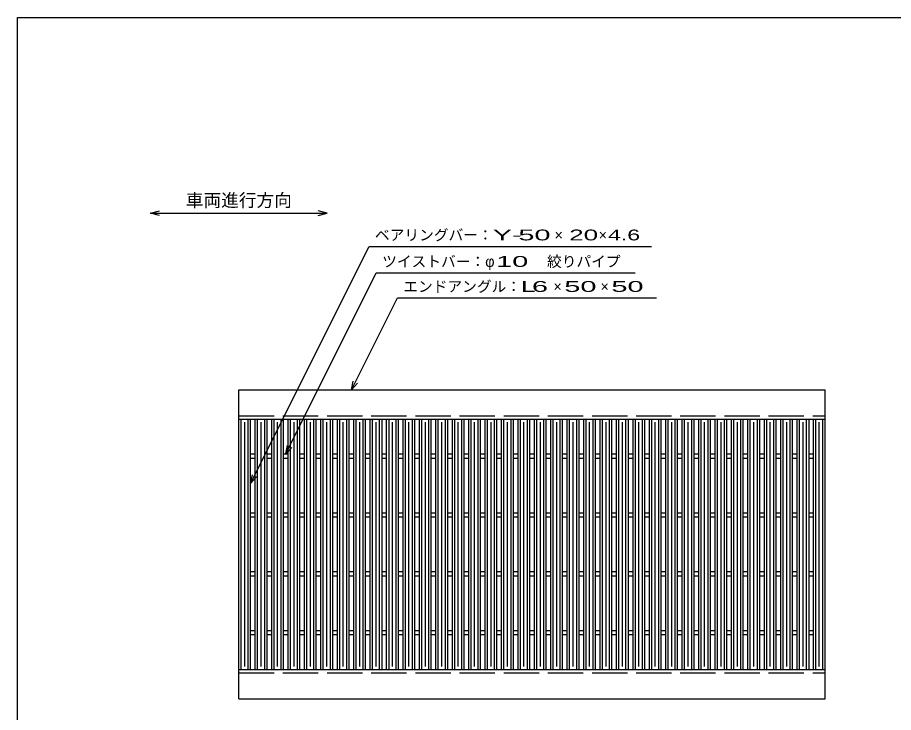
# Model space of a CAD drawing. Units: millimetres, scale not verified. Extents: x -1820 to 1736, y -1282 to 1048.
# Drawn here: x -1724 to -236, y -132 to 1048 of the extents above; entities that cross this region are included whole.
import ezdxf
from ezdxf.enums import TextEntityAlignment as Align

# ---------------------------------------------------------------- set-up
doc = ezdxf.new("R2010")
doc.units = ezdxf.units.MM
doc.header["$LTSCALE"] = 10
doc.linetypes.add('DASHED', pattern=[7.5, 6, -1.5])
for name, color, linetype, lineweight in [('0_2', 150, 'Continuous', 25), ('16', 3, 'Continuous', 25), ('22', 2, 'Continuous', 25)]:
    doc.layers.add(name, color=color, linetype=linetype, lineweight=lineweight)
doc.styles.add('ベクトル', font='')
doc.styles.get('ベクトル').set_extended_font_data('ベクトル')

msp = doc.modelspace()

# ---------------------------------------------------------------- linework, layer by layer
at = {"layer": '0_2'}
for p, q in [((-1724, -1151.5), (-1724, 1048.5)), ((-1724, 1048.5), (1736, 1048.5))]:
    msp.add_line(p, q, dxfattribs=at)
at = {"layer": '16'}
for p, q in [((-1348, 416), (-352, 416)), ((-1348, 366), (-1348, 416)), ((-352, 366), (-352, 416)), ((-1348, 366), (-352, 366)), ((-1348, -59), (-1348, 366)), ((-1348, 366), (-1328, 366)), ((-1344, -59), (-1344, 366)), ((-1338, -54), (-1338, 361)), ((-1332, -59), (-1332, 366)), ((-1328, -59), (-1328, 366)), ((-1320.1, -59), (-1320.1, 366)), ((-1320.1, 366), (-1300.1, 366)), ((-1316.1, -59), (-1316.1, 366)), ((-1310.1, -54), (-1310.1, 361)), ((-1304.1, -59), (-1304.1, 366)), ((-1300.1, -59), (-1300.1, 366)), ((-1292.2, -59), (-1292.2, 366)), ((-1292.2, 366), (-1272.2, 366)), ((-1288.2, -59), (-1288.2, 366)), ((-1282.2, -54), (-1282.2, 361)), ((-1276.2, -59), (-1276.2, 366)), ((-1272.2, -59), (-1272.2, 366)), ((-1264.3, -59), (-1264.3, 366)), ((-1264.3, 366), (-1244.3, 366)), ((-1260.3, -59), (-1260.3, 366)), ((-1254.3, -54), (-1254.3, 361)), ((-1248.3, -59), (-1248.3, 366)), ((-1244.3, -59), (-1244.3, 366)), ((-1236.4, -59), (-1236.4, 366)), ((-1236.4, 366), (-1216.4, 366)), ((-1232.4, -59), (-1232.4, 366)), ((-1226.4, -54), (-1226.4, 361)), ((-1220.4, -59), (-1220.4, 366)), ((-1216.4, -59), (-1216.4, 366)), ((-1208.5, -59), (-1208.5, 366)), ((-1208.5, 366), (-1188.5, 366)), ((-1204.5, -59), (-1204.5, 366)), ((-1198.5, -54), (-1198.5, 361)), ((-1192.5, -59), (-1192.5, 366)), ((-1188.5, -59), (-1188.5, 366)), ((-1180.6, -59), (-1180.6, 366)), ((-1180.6, 366), (-1160.6, 366)), ((-1176.6, -59), (-1176.6, 366)), ((-1170.6, -54), (-1170.6, 361)), ((-1164.6, -59), (-1164.6, 366)), ((-1160.6, -59), (-1160.6, 366)), ((-1152.7, -59), (-1152.7, 366)), ((-1152.7, 366), (-1132.7, 366)), ((-1148.7, -59), (-1148.7, 366)), ((-1142.7, -54), (-1142.7, 361)), ((-1136.7, -59), (-1136.7, 366)), ((-1132.7, -59), (-1132.7, 366)), ((-1124.8, -59), (-1124.8, 366)), ((-1124.8, 366), (-1104.8, 366)), ((-1120.8, -59), (-1120.8, 366)), ((-1114.8, -54), (-1114.8, 361)), ((-1108.8, -59), (-1108.8, 366)), ((-1104.8, -59), (-1104.8, 366)), ((-1096.9, -59), (-1096.9, 366)), ((-1096.9, 366), (-1076.9, 366)), ((-1092.9, -59), (-1092.9, 366)), ((-1086.9, -54), (-1086.9, 361)), ((-1080.9, -59), (-1080.9, 366)), ((-1076.9, -59), (-1076.9, 366)), ((-1069, -59), (-1069, 366)), ((-1069, 366), (-1049, 366)), ((-1065, -59), (-1065, 366)), ((-1059, -54), (-1059, 361)), ((-1053, -59), (-1053, 366)), ((-1049, -59), (-1049, 366)), ((-1041.1, -59), (-1041.1, 366)), ((-1041.1, 366), (-1021.1, 366)), ((-1037.1, -59), (-1037.1, 366)), ((-1031.1, -54), (-1031.1, 361)), ((-1025.1, -59), (-1025.1, 366)), ((-1021.1, -59), (-1021.1, 366)), ((-1013.2, -59), (-1013.2, 366)), ((-1013.2, 366), (-993.2, 366)), ((-1009.2, -59), (-1009.2, 366)), ((-1003.2, -54), (-1003.2, 361)), ((-997.2, -59), (-997.2, 366)), ((-993.2, -59), (-993.2, 366)), ((-985.3, -59), (-985.3, 366)), ((-985.3, 366), (-965.3, 366)), ((-981.3, -59), (-981.3, 366)), ((-975.3, -54), (-975.3, 361)), ((-969.3, -59), (-969.3, 366)), ((-965.3, -59), (-965.3, 366)), ((-957.4, -59), (-957.4, 366)), ((-957.4, 366), (-937.4, 366)), ((-953.4, -59), (-953.4, 366)), ((-947.4, -54), (-947.4, 361)), ((-941.4, -59), (-941.4, 366)), ((-937.4, -59), (-937.4, 366)), ((-929.5, -59), (-929.5, 366)), ((-929.5, 366), (-909.5, 366)), ((-925.5, -59), (-925.5, 366)), ((-919.5, -54), (-919.5, 361)), ((-913.5, -59), (-913.5, 366)), ((-909.5, -59), (-909.5, 366)), ((-901.6, -59), (-901.6, 366)), ((-901.6, 366), (-881.6, 366)), ((-897.6, -59), (-897.6, 366)), ((-891.6, -54), (-891.6, 361)), ((-885.6, -59), (-885.6, 366)), ((-881.6, -59), (-881.6, 366)), ((-873.7, -59), (-873.7, 366)), ((-873.7, 366), (-853.7, 366)), ((-869.7, -59), (-869.7, 366)), ((-863.7, -54), (-863.7, 361)), ((-857.7, -59), (-857.7, 366)), ((-853.7, -59), (-853.7, 366)), ((-845.8, -59), (-845.8, 366)), ((-845.8, 366), (-825.8, 366)), ((-841.8, -59), (-841.8, 366)), ((-835.8, -54), (-835.8, 361)), ((-829.8, -59), (-829.8, 366)), ((-825.8, -59), (-825.8, 366)), ((-817.9, -59), (-817.9, 366)), ((-817.9, 366), (-797.9, 366)), ((-813.9, -59), (-813.9, 366)), ((-807.9, -54), (-807.9, 361)), ((-801.9, -59), (-801.9, 366)), ((-797.9, -59), (-797.9, 366)), ((-790, -59), (-790, 366)), ((-790, 366), (-770, 366)), ((-786, -59), (-786, 366)), ((-780, -54), (-780, 361)), ((-774, -59), (-774, 366)), ((-770, -59), (-770, 366)), ((-762.1, -59), (-762.1, 366)), ((-762.1, 366), (-742.1, 366)), ((-758.1, -59), (-758.1, 366)), ((-752.1, -54), (-752.1, 361)), ((-746.1, -59), (-746.1, 366)), ((-742.1, -59), (-742.1, 366)), ((-734.2, -59), (-734.2, 366)), ((-734.2, 366), (-714.2, 366)), ((-730.2, -59), (-730.2, 366)), ((-724.2, -54), (-724.2, 361)), ((-718.2, -59), (-718.2, 366)), ((-714.2, -59), (-714.2, 366)), ((-706.3, -59), (-706.3, 366)), ((-706.3, 366), (-686.3, 366)), ((-702.3, -59), (-702.3, 366)), ((-696.3, -54), (-696.3, 361)), ((-690.3, -59), (-690.3, 366)), ((-686.3, -59), (-686.3, 366)), ((-678.4, -59), (-678.4, 366)), ((-678.4, 366), (-658.4, 366)), ((-674.4, -59), (-674.4, 366)), ((-668.4, -54), (-668.4, 361)), ((-662.4, -59), (-662.4, 366)), ((-658.4, -59), (-658.4, 366)), ((-650.5, -59), (-650.5, 366)), ((-650.5, 366), (-630.5, 366)), ((-646.5, -59), (-646.5, 366)), ((-640.5, -54), (-640.5, 361)), ((-634.5, -59), (-634.5, 366)), ((-630.5, -59), (-630.5, 366)), ((-622.6, -59), (-622.6, 366)), ((-622.6, 366), (-602.6, 366)), ((-618.6, -59), (-618.6, 366)), ((-612.6, -54), (-612.6, 361)), ((-606.6, -59), (-606.6, 366)), ((-602.6, -59), (-602.6, 366)), ((-594.7, -59), (-594.7, 366)), ((-594.7, 366), (-574.7, 366)), ((-590.7, -59), (-590.7, 366)), ((-584.7, -54), (-584.7, 361)), ((-578.7, -59), (-578.7, 366)), ((-574.7, -59), (-574.7, 366)), ((-566.8, -59), (-566.8, 366)), ((-566.8, 366), (-546.8, 366)), ((-562.8, -59), (-562.8, 366)), ((-556.8, -54), (-556.8, 361)), ((-550.8, -59), (-550.8, 366)), ((-546.8, -59), (-546.8, 366)), ((-538.9, -59), (-538.9, 366)), ((-538.9, 366), (-518.9, 366)), ((-534.9, -59), (-534.9, 366)), ((-528.9, -54), (-528.9, 361)), ((-522.9, -59), (-522.9, 366)), ((-518.9, -59), (-518.9, 366)), ((-511, -59), (-511, 366)), ((-511, 366), (-491, 366)), ((-507, -59), (-507, 366)), ((-501, -54), (-501, 361)), ((-495, -59), (-495, 366)), ((-491, -59), (-491, 366)), ((-483.1, -59), (-483.1, 366)), ((-483.1, 366), (-463.1, 366)), ((-479.1, -59), (-479.1, 366)), ((-473.1, -54), (-473.1, 361)), ((-467.1, -59), (-467.1, 366)), ((-463.1, -59), (-463.1, 366)), ((-455.2, -59), (-455.2, 366)), ((-455.2, 366), (-435.2, 366)), ((-451.2, -59), (-451.2, 366)), ((-445.2, -54), (-445.2, 361)), ((-439.2, -59), (-439.2, 366)), ((-435.2, -59), (-435.2, 366)), ((-427.3, -59), (-427.3, 366)), ((-427.3, 366), (-407.3, 366)), ((-423.3, -59), (-423.3, 366)), ((-417.3, -54), (-417.3, 361)), ((-411.3, -59), (-411.3, 366)), ((-407.3, -59), (-407.3, 366)), ((-399.4, -59), (-399.4, 366)), ((-399.4, 366), (-379.4, 366)), ((-395.4, -59), (-395.4, 366)), ((-389.4, -54), (-389.4, 361)), ((-383.4, -59), (-383.4, 366)), ((-379.4, -59), (-379.4, 366)), ((-372, -59), (-372, 366)), ((-372, 366), (-352, 366)), ((-368, -59), (-368, 366)), ((-362, -54), (-362, 361)), ((-356, -59), (-356, 366)), ((-352, -59), (-352, 366)), ((-1328, 307), (-1320.1, 307)), ((-1328, 300), (-1320.1, 300)), ((-1300.1, 307), (-1292.2, 307)), ((-1300.1, 300), (-1292.2, 300)), ((-1272.2, 307), (-1264.3, 307)), ((-1272.2, 300), (-1264.3, 300)), ((-1244.3, 307), (-1236.4, 307)), ((-1244.3, 300), (-1236.4, 300)), ((-1216.4, 307), (-1208.5, 307)), ((-1216.4, 300), (-1208.5, 300)), ((-1188.5, 307), (-1180.6, 307)), ((-1188.5, 300), (-1180.6, 300)), ((-1160.6, 307), (-1152.7, 307)), ((-1160.6, 300), (-1152.7, 300)), ((-1132.7, 307), (-1124.8, 307)), ((-1132.7, 300), (-1124.8, 300)), ((-1104.8, 307), (-1096.9, 307)), ((-1104.8, 300), (-1096.9, 300)), ((-1076.9, 307), (-1069, 307)), ((-1076.9, 300), (-1069, 300)), ((-1049, 307), (-1041.1, 307)), ((-1049, 300), (-1041.1, 300)), ((-1021.1, 307), (-1013.2, 307)), ((-1021.1, 300), (-1013.2, 300)), ((-993.2, 307), (-985.3, 307)), ((-993.2, 300), (-985.3, 300)), ((-965.3, 307), (-957.4, 307)), ((-965.3, 300), (-957.4, 300)), ((-937.4, 307), (-929.5, 307)), ((-937.4, 300), (-929.5, 300)), ((-909.5, 307), (-901.6, 307)), ((-909.5, 300), (-901.6, 300)), ((-881.6, 307), (-873.7, 307)), ((-881.6, 300), (-873.7, 300)), ((-853.7, 307), (-845.8, 307)), ((-853.7, 300), (-845.8, 300)), ((-825.8, 307), (-817.9, 307)), ((-825.8, 300), (-817.9, 300)), ((-797.9, 307), (-790, 307)), ((-797.9, 300), (-790, 300)), ((-770, 307), (-762.1, 307)), ((-770, 300), (-762.1, 300)), ((-742.1, 307), (-734.2, 307)), ((-742.1, 300), (-734.2, 300)), ((-714.2, 307), (-706.3, 307)), ((-714.2, 300), (-706.3, 300)), ((-686.3, 307), (-678.4, 307)), ((-686.3, 300), (-678.4, 300)), ((-658.4, 307), (-650.5, 307)), ((-658.4, 300), (-650.5, 300)), ((-630.5, 307), (-622.6, 307)), ((-630.5, 300), (-622.6, 300)), ((-602.6, 307), (-594.7, 307)), ((-602.6, 300), (-594.7, 300)), ((-574.7, 307), (-566.8, 307)), ((-574.7, 300), (-566.8, 300)), ((-546.8, 307), (-538.9, 307)), ((-546.8, 300), (-538.9, 300)), ((-518.9, 307), (-511, 307)), ((-518.9, 300), (-511, 300)), ((-491, 307), (-483.1, 307)), ((-491, 300), (-483.1, 300)), ((-463.1, 307), (-455.2, 307)), ((-463.1, 300), (-455.2, 300)), ((-435.2, 307), (-427.3, 307)), ((-435.2, 300), (-427.3, 300)), ((-407.3, 307), (-399.4, 307)), ((-407.3, 300), (-399.4, 300)), ((-379.4, 307), (-371.5, 307)), ((-379.4, 300), (-371.5, 300)), ((-1328, 207), (-1320.1, 207)), ((-1328, 200), (-1320.1, 200)), ((-1300.1, 207), (-1292.2, 207)), ((-1300.1, 200), (-1292.2, 200)), ((-1272.2, 207), (-1264.3, 207)), ((-1272.2, 200), (-1264.3, 200)), ((-1244.3, 207), (-1236.4, 207)), ((-1244.3, 200), (-1236.4, 200)), ((-1216.4, 207), (-1208.5, 207)), ((-1216.4, 200), (-1208.5, 200)), ((-1188.5, 207), (-1180.6, 207)), ((-1188.5, 200), (-1180.6, 200)), ((-1160.6, 207), (-1152.7, 207)), ((-1160.6, 200), (-1152.7, 200)), ((-1132.7, 207), (-1124.8, 207)), ((-1132.7, 200), (-1124.8, 200)), ((-1104.8, 207), (-1096.9, 207)), ((-1104.8, 200), (-1096.9, 200)), ((-1076.9, 207), (-1069, 207)), ((-1076.9, 200), (-1069, 200)), ((-1049, 207), (-1041.1, 207)), ((-1049, 200), (-1041.1, 200)), ((-1021.1, 207), (-1013.2, 207)), ((-1021.1, 200), (-1013.2, 200)), ((-993.2, 207), (-985.3, 207)), ((-993.2, 200), (-985.3, 200)), ((-965.3, 207), (-957.4, 207)), ((-965.3, 200), (-957.4, 200)), ((-937.4, 207), (-929.5, 207)), ((-937.4, 200), (-929.5, 200)), ((-909.5, 207), (-901.6, 207)), ((-909.5, 200), (-901.6, 200)), ((-881.6, 207), (-873.7, 207)), ((-881.6, 200), (-873.7, 200)), ((-853.7, 207), (-845.8, 207)), ((-853.7, 200), (-845.8, 200)), ((-825.8, 207), (-817.9, 207)), ((-825.8, 200), (-817.9, 200)), ((-797.9, 207), (-790, 207)), ((-797.9, 200), (-790, 200)), ((-770, 207), (-762.1, 207)), ((-770, 200), (-762.1, 200)), ((-742.1, 207), (-734.2, 207)), ((-742.1, 200), (-734.2, 200)), ((-714.2, 207), (-706.3, 207)), ((-714.2, 200), (-706.3, 200)), ((-686.3, 207), (-678.4, 207)), ((-686.3, 200), (-678.4, 200)), ((-658.4, 207), (-650.5, 207)), ((-658.4, 200), (-650.5, 200)), ((-630.5, 207), (-622.6, 207)), ((-630.5, 200), (-622.6, 200)), ((-602.6, 207), (-594.7, 207)), ((-602.6, 200), (-594.7, 200)), ((-574.7, 207), (-566.8, 207)), ((-574.7, 200), (-566.8, 200)), ((-546.8, 207), (-538.9, 207)), ((-546.8, 200), (-538.9, 200)), ((-518.9, 207), (-511, 207)), ((-518.9, 200), (-511, 200)), ((-491, 207), (-483.1, 207)), ((-491, 200), (-483.1, 200)), ((-463.1, 207), (-455.2, 207)), ((-463.1, 200), (-455.2, 200)), ((-435.2, 207), (-427.3, 207)), ((-435.2, 200), (-427.3, 200)), ((-407.3, 207), (-399.4, 207)), ((-407.3, 200), (-399.4, 200)), ((-379.4, 207), (-371.5, 207)), ((-379.4, 200), (-371.5, 200)), ((-1328, 107), (-1320.1, 107)), ((-1300.1, 107), (-1292.2, 107)), ((-1272.2, 107), (-1264.3, 107)), ((-1244.3, 107), (-1236.4, 107)), ((-1216.4, 107), (-1208.5, 107)), ((-1188.5, 107), (-1180.6, 107)), ((-1160.6, 107), (-1152.7, 107)), ((-1132.7, 107), (-1124.8, 107)), ((-1104.8, 107), (-1096.9, 107)), ((-1076.9, 107), (-1069, 107)), ((-1049, 107), (-1041.1, 107)), ((-1021.1, 107), (-1013.2, 107)), ((-993.2, 107), (-985.3, 107)), ((-965.3, 107), (-957.4, 107)), ((-937.4, 107), (-929.5, 107)), ((-909.5, 107), (-901.6, 107)), ((-881.6, 107), (-873.7, 107)), ((-853.7, 107), (-845.8, 107)), ((-825.8, 107), (-817.9, 107)), ((-797.9, 107), (-790, 107)), ((-770, 107), (-762.1, 107)), ((-742.1, 107), (-734.2, 107)), ((-714.2, 107), (-706.3, 107)), ((-686.3, 107), (-678.4, 107)), ((-658.4, 107), (-650.5, 107)), ((-630.5, 107), (-622.6, 107)), ((-602.6, 107), (-594.7, 107)), ((-574.7, 107), (-566.8, 107)), ((-546.8, 107), (-538.9, 107)), ((-518.9, 107), (-511, 107)), ((-491, 107), (-483.1, 107)), ((-463.1, 107), (-455.2, 107)), ((-435.2, 107), (-427.3, 107)), ((-407.3, 107), (-399.4, 107)), ((-379.4, 107), (-371.5, 107)), ((-1328, 100), (-1320.1, 100)), ((-1300.1, 100), (-1292.2, 100)), ((-1272.2, 100), (-1264.3, 100)), ((-1244.3, 100), (-1236.4, 100)), ((-1216.4, 100), (-1208.5, 100)), ((-1188.5, 100), (-1180.6, 100)), ((-1160.6, 100), (-1152.7, 100)), ((-1132.7, 100), (-1124.8, 100)), ((-1104.8, 100), (-1096.9, 100)), ((-1076.9, 100), (-1069, 100)), ((-1049, 100), (-1041.1, 100)), ((-1021.1, 100), (-1013.2, 100)), ((-993.2, 100), (-985.3, 100)), ((-965.3, 100), (-957.4, 100)), ((-937.4, 100), (-929.5, 100)), ((-909.5, 100), (-901.6, 100)), ((-881.6, 100), (-873.7, 100)), ((-853.7, 100), (-845.8, 100)), ((-825.8, 100), (-817.9, 100)), ((-797.9, 100), (-790, 100)), ((-770, 100), (-762.1, 100)), ((-742.1, 100), (-734.2, 100)), ((-714.2, 100), (-706.3, 100)), ((-686.3, 100), (-678.4, 100)), ((-658.4, 100), (-650.5, 100)), ((-630.5, 100), (-622.6, 100)), ((-602.6, 100), (-594.7, 100)), ((-574.7, 100), (-566.8, 100)), ((-546.8, 100), (-538.9, 100)), ((-518.9, 100), (-511, 100)), ((-491, 100), (-483.1, 100)), ((-463.1, 100), (-455.2, 100)), ((-435.2, 100), (-427.3, 100)), ((-407.3, 100), (-399.4, 100)), ((-379.4, 100), (-371.5, 100)), ((-1328, 7), (-1320.1, 7)), ((-1328, 0), (-1320.1, 0)), ((-1300.1, 7), (-1292.2, 7)), ((-1300.1, 0), (-1292.2, 0)), ((-1272.2, 7), (-1264.3, 7)), ((-1272.2, 0), (-1264.3, 0)), ((-1244.3, 7), (-1236.4, 7)), ((-1244.3, 0), (-1236.4, 0)), ((-1216.4, 7), (-1208.5, 7)), ((-1216.4, 0), (-1208.5, 0)), ((-1188.5, 7), (-1180.6, 7)), ((-1188.5, 0), (-1180.6, 0)), ((-1160.6, 7), (-1152.7, 7)), ((-1160.6, 0), (-1152.7, 0)), ((-1132.7, 7), (-1124.8, 7)), ((-1132.7, 0), (-1124.8, 0)), ((-1104.8, 7), (-1096.9, 7)), ((-1104.8, 0), (-1096.9, 0)), ((-1076.9, 7), (-1069, 7)), ((-1076.9, 0), (-1069, 0)), ((-1049, 7), (-1041.1, 7)), ((-1049, 0), (-1041.1, 0)), ((-1021.1, 7), (-1013.2, 7)), ((-1021.1, 0), (-1013.2, 0)), ((-993.2, 7), (-985.3, 7)), ((-993.2, 0), (-985.3, 0)), ((-965.3, 7), (-957.4, 7)), ((-965.3, 0), (-957.4, 0)), ((-937.4, 7), (-929.5, 7)), ((-937.4, 0), (-929.5, 0)), ((-909.5, 7), (-901.6, 7)), ((-909.5, 0), (-901.6, 0)), ((-881.6, 7), (-873.7, 7)), ((-881.6, 0), (-873.7, 0)), ((-853.7, 7), (-845.8, 7)), ((-853.7, 0), (-845.8, 0)), ((-825.8, 7), (-817.9, 7)), ((-825.8, 0), (-817.9, 0)), ((-797.9, 7), (-790, 7)), ((-797.9, 0), (-790, 0)), ((-770, 7), (-762.1, 7)), ((-770, 0), (-762.1, 0)), ((-742.1, 7), (-734.2, 7)), ((-742.1, 0), (-734.2, 0)), ((-714.2, 7), (-706.3, 7)), ((-714.2, 0), (-706.3, 0)), ((-686.3, 7), (-678.4, 7)), ((-686.3, 0), (-678.4, 0)), ((-658.4, 7), (-650.5, 7)), ((-658.4, 0), (-650.5, 0)), ((-630.5, 7), (-622.6, 7)), ((-630.5, 0), (-622.6, 0)), ((-602.6, 7), (-594.7, 7)), ((-602.6, 0), (-594.7, 0)), ((-574.7, 7), (-566.8, 7)), ((-574.7, 0), (-566.8, 0)), ((-546.8, 7), (-538.9, 7)), ((-546.8, 0), (-538.9, 0)), ((-518.9, 7), (-511, 7)), ((-518.9, 0), (-511, 0)), ((-491, 7), (-483.1, 7)), ((-491, 0), (-483.1, 0)), ((-463.1, 7), (-455.2, 7)), ((-463.1, 0), (-455.2, 0)), ((-435.2, 7), (-427.3, 7)), ((-435.2, 0), (-427.3, 0)), ((-407.3, 7), (-399.4, 7)), ((-407.3, 0), (-399.4, 0)), ((-379.4, 7), (-371.5, 7)), ((-379.4, 0), (-371.5, 0)), ((-1348, -59), (-352, -59)), ((-1348, -109), (-1348, -59)), ((-1348, -59), (-1328, -59)), ((-1320.1, -59), (-1300.1, -59)), ((-1292.2, -59), (-1272.2, -59)), ((-1264.3, -59), (-1244.3, -59)), ((-1236.4, -59), (-1216.4, -59)), ((-1208.5, -59), (-1188.5, -59)), ((-1180.6, -59), (-1160.6, -59)), ((-1152.7, -59), (-1132.7, -59)), ((-1124.8, -59), (-1104.8, -59)), ((-1096.9, -59), (-1076.9, -59)), ((-1069, -59), (-1049, -59)), ((-1041.1, -59), (-1021.1, -59)), ((-1013.2, -59), (-993.2, -59)), ((-985.3, -59), (-965.3, -59)), ((-957.4, -59), (-937.4, -59)), ((-929.5, -59), (-909.5, -59)), ((-901.6, -59), (-881.6, -59)), ((-873.7, -59), (-853.7, -59)), ((-845.8, -59), (-825.8, -59)), ((-817.9, -59), (-797.9, -59)), ((-790, -59), (-770, -59)), ((-762.1, -59), (-742.1, -59)), ((-734.2, -59), (-714.2, -59)), ((-706.3, -59), (-686.3, -59)), ((-678.4, -59), (-658.4, -59)), ((-650.5, -59), (-630.5, -59)), ((-622.6, -59), (-602.6, -59)), ((-594.7, -59), (-574.7, -59)), ((-566.8, -59), (-546.8, -59)), ((-538.9, -59), (-518.9, -59)), ((-511, -59), (-491, -59)), ((-483.1, -59), (-463.1, -59)), ((-455.2, -59), (-435.2, -59)), ((-427.3, -59), (-407.3, -59)), ((-399.4, -59), (-379.4, -59)), ((-372, -59), (-352, -59)), ((-352, -109), (-352, -59)), ((-1348, -109), (-352, -109))]:
    msp.add_line(p, q, dxfattribs=at)
at = {"layer": '16', "linetype": 'DASHED'}
for p, q in [((-1348, 372), (-352, 372)), ((-1348, -65), (-352, -65))]:
    msp.add_line(p, q, dxfattribs=at)
at = {"layer": '22', "color": 4}
for p, q in [((-1498, 716), (-1483, 720)), ((-1483, 712), (-1498, 716)), ((-1498, 716), (-1198, 716)), ((-1198, 716), (-1213, 720)), ((-1213, 712), (-1198, 716)), ((-1328, 257), (-1126.75, 659.5)), ((-1126.75, 659.5), (-646.75, 659.5)), ((-1268.25, 307), (-1114.5, 614.5)), ((-1114.5, 614.5), (-674.5, 614.5)), ((-1156.65, 416), (-1078.65, 572)), ((-1078.65, 572), (-638.65, 572)), ((-1156.65, 416), (-1153.65, 430.6)), ((-1156.65, 416), (-1146.65, 427)), ((-1268.25, 307), (-1265.25, 321.6)), ((-1268.25, 307), (-1258.25, 318)), ((-1328, 257), (-1325, 271.6)), ((-1328, 257), (-1318, 268))]:
    msp.add_line(p, q, dxfattribs=at)

# ---------------------------------------------------------------- texts
at = {"layer": '22', "style": 'ベクトル'}
for s, height, p in [('車両進行方向', 21.99, (-1438, 738)), ('ベアリングバー：', 18.33, (-1116.75, 679)), ('×', 18.33, (-811.75, 679)), ('×', 18.33, (-736.75, 679)), ('ツイストバー：', 18.33, (-1104.5, 634)), ('絞りパイプ', 18.33, (-824.5, 634)), ('φ', 18.33, (-929.5, 634)), ('エンドアングル：', 18.33, (-1068.65, 591.5)), ('×', 18.33, (-813.65, 591.5)), ('×', 18.33, (-733.65, 591.5))]:
    msp.add_text(s, height=height, dxfattribs=at).set_placement(p, align=Align.MIDDLE_LEFT)
for s, width, p in [('Y-', 2, (-916.75, 679)), (' 50 ', 2, (-886.75, 679)), ('20', 1.8, (-786.75, 679)), (' 4.6 ', 1.6, (-731.75, 679)), (' 10 ', 2, (-924.5, 634)), ('L', 1.8, (-868.65, 591.5)), (' 6 ', 2, (-863.65, 591.5)), (' 50 ', 2, (-808.65, 591.5)), (' 50 ', 2, (-728.65, 591.5))]:
    msp.add_text(s, height=18.33, dxfattribs=dict(at, width=width)).set_placement(p, align=Align.MIDDLE_LEFT)

doc.saveas('drawing.dxf')
